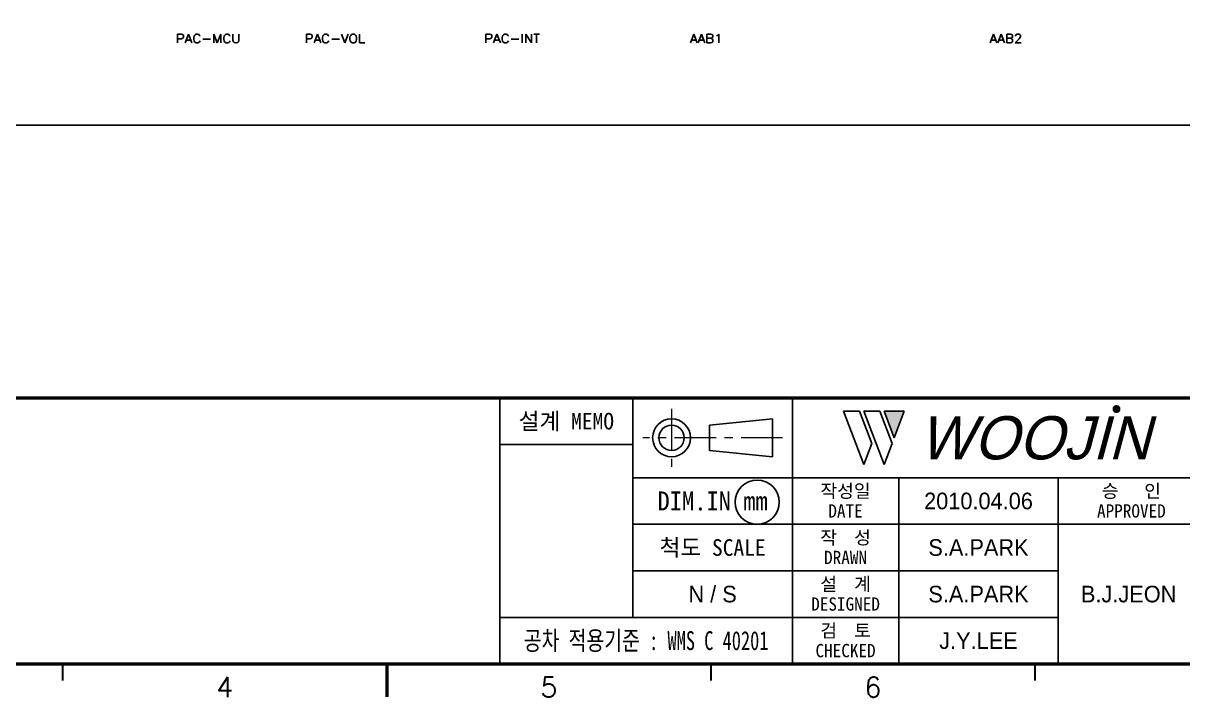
# Model space of a CAD drawing. Extents: x 295 to 953, y 10 to 290.
# Drawn here: x 632.3 to 806.7, y 9.8 to 111.3 of the extents above; entities that cross this region are included whole.
import ezdxf
from ezdxf.enums import TextEntityAlignment as Align

# ---------------------------------------------------------------- set-up
doc = ezdxf.new("R2010")
doc.units = 0
doc.header["$LTSCALE"] = 5
doc.header["$MEASUREMENT"] = 0
doc.linetypes.add('CENTER', pattern=[2, 1.25, -0.25, 0.25, -0.25])
doc.layers.get('0').update_dxf_attribs({"linetype": 'CONTINUOUS', "lineweight": 25})
doc.layers.add('2', color=2, linetype='CENTER', lineweight=13)
for name, color, linetype in [('DV-ABPB-A4_TSK', 9, 'CONTINUOUS'), ('SHEET', 3, 'CONTINUOUS'), ('문자', 4, 'CONTINUOUS'), ('테두리', 3, 'CONTINUOUS')]:
    doc.layers.add(name, color=color, linetype=linetype)
doc.styles.add('MARK', font='ARLRDBD.TTF')
doc.styles.get("Standard").update_dxf_attribs({"font": 'simplex.shx'})
doc.styles.add('굴림', font='')
doc.styles.add('굴림체', font='')
doc.styles.get('굴림').set_extended_font_data('Gulim')
doc.styles.get('굴림체').set_extended_font_data('GulimChe')

# ---------------------------------------------------------------- blocks, each defined once
blk = doc.blocks.new('B')
at = {"layer": '문자'}
blk.add_hatch(color=256, dxfattribs=at).paths.add_polyline_path([(13.79, 10), (15.31, 6), (16.84, 10)])
at = {"color": 4, "const_width": 0.6}
blk.add_lwpolyline([(48.46, 10.32, 1), (49.06, 10.32, 1)], format="xyb", close=True, dxfattribs=at)
at = {"layer": '문자'}
for p, q in [((10.73, 2), (7.68, 10)), ((7.68, 10), (10.09, 10)), ((11.94, 5.16), (10.09, 10)), ((10.73, 10), (13.15, 10)), ((13.79, 2), (10.73, 10)), ((14.99, 5.16), (13.15, 10)), ((13.79, 10), (16.84, 10)), ((15.31, 6), (13.79, 10)), ((16.84, 10), (15.31, 6)), ((11.94, 5.16), (10.73, 2)), ((14.99, 5.16), (13.79, 2))]:
    blk.add_line(p, q, dxfattribs=at)
at = {"layer": '문자', "style": 'MARK', "oblique": 15}
blk.add_text('WOOJIN', height=6.5, dxfattribs=at).set_placement((36.4, 6), align=Align.MIDDLE_CENTER)
blk = doc.blocks.new('C')
at = {"layer": '2'}
for p, q in [((252.83, 53.35), (252.83, 44.65)), ((269.53, 49), (248.48, 49))]:
    blk.add_line(p, q, dxfattribs=at)
at = {"layer": 'SHEET'}
for p, q in [((227, 55), (227, 15)), ((247, 55), (247, 22)), ((271, 55), (271, 15)), ((271, 55), (271, 15)), ((247, 48), (227, 48)), ((333, 43), (247, 43)), ((287, 43), (287, 15)), ((311, 43), (311, 15)), ((333, 36), (247, 36)), ((311, 29), (247, 29)), ((311, 22), (227, 22))]:
    blk.add_line(p, q, dxfattribs=at)
at = {"layer": 'SHEET', "color": 4}
for p, q in [((258.53, 50.9), (268.03, 51.85)), ((258.53, 50.9), (258.53, 47.1)), ((268.03, 51.85), (268.03, 46.15)), ((258.53, 47.1), (268.03, 46.15))]:
    blk.add_line(p, q, dxfattribs=at)
for radius in [2.85, 1.9]:
    blk.add_circle((252.83, 49), radius, dxfattribs=at)
at = {"layer": 'SHEET'}
blk.add_circle((265.7, 39.32), 3.32, dxfattribs=at)
at = {"layer": '테두리'}
for points, const_width in [([(15, 285), (15, 15), (405, 15), (405, 285), (15, 285)], 0.5), ([(15, 55), (405, 55)], 0.5), ([(161.25, 12.5), (161.25, 15)], 0.3), ([(210, 10), (210, 15)], 0.5), ([(258.75, 12.5), (258.75, 15)], 0.3), ([(307.5, 12.5), (307.5, 15)], 0.3)]:
    blk.add_lwpolyline(points, dxfattribs=dict(at, const_width=const_width))
blk.add_blockref('B', (271, 43))
at = {"layer": '문자', "style": '굴림체'}
for s, height, p in [('설계 MEMO', 2.5, (237, 51.5)), ('작성일', 2, (279, 41)), ('승   인', 2, (322, 41)), ('DIM.IN mm', 2.85, (259, 39.5)), ('DATE', 2, (279, 38)), ('APPROVED', 2, (322, 38)), ('작  성', 2, (279, 34)), ('척도 SCALE', 2.5, (259, 32.5)), ('DRAWN', 2, (279, 31)), ('설  계', 2, (279, 27)), ('DESIGNED', 2, (279, 24)), ('검  토', 2, (279, 20)), ('CHECKED', 2, (279, 17))]:
    blk.add_text(s, height=height, dxfattribs=at).set_placement(p, align=Align.MIDDLE_CENTER)
at = {"layer": '문자', "style": '굴림체', "width": 0.75}
blk.add_text('공차 적용기준 : WMS C 40201', height=2.85, dxfattribs=at).set_placement((249, 18.5), align=Align.MIDDLE_CENTER)
at = {"layer": '문자'}
for s, p in [('4', (185.62, 11.5)), ('5', (234.38, 11.5)), ('6', (283.12, 11.5))]:
    blk.add_text(s, height=3, dxfattribs=at).set_placement(p, align=Align.MIDDLE)

msp = doc.modelspace()

# ---------------------------------------------------------------- linework, layer by layer
at = {"layer": 'DV-ABPB-A4_TSK'}
for p, q in [((656.08, 109.7), (655.5, 109.7)), ((655.5, 109.7), (655.5, 108.37)), ((655.5, 109), (656.08, 109)), ((656.27, 109.64), (656.08, 109.7)), ((656.08, 109), (656.27, 109.07)), ((656.33, 109.58), (656.27, 109.64)), ((656.27, 109.07), (656.33, 109.13)), ((656.39, 109.45), (656.33, 109.58)), ((656.33, 109.13), (656.39, 109.26)), ((656.39, 109.26), (656.39, 109.45)), ((657.16, 109.7), (656.65, 108.37)), ((656.84, 108.81), (657.47, 108.81)), ((657.66, 108.37), (657.16, 109.7)), ((657.98, 109.39), (657.92, 109.2)), ((657.92, 109.2), (657.92, 108.88)), ((657.92, 108.88), (657.98, 108.69)), ((658.04, 109.51), (657.98, 109.39)), ((657.98, 108.69), (658.04, 108.56)), ((658.17, 109.64), (658.04, 109.51)), ((658.04, 108.56), (658.17, 108.43)), ((658.3, 109.7), (658.17, 109.64)), ((658.17, 108.43), (658.3, 108.37)), ((658.55, 109.7), (658.3, 109.7)), ((658.3, 108.37), (658.55, 108.37)), ((658.68, 109.64), (658.55, 109.7)), ((658.55, 108.37), (658.68, 108.43)), ((658.81, 109.51), (658.68, 109.64)), ((658.68, 108.43), (658.81, 108.56)), ((658.87, 109.39), (658.81, 109.51)), ((658.81, 108.56), (658.87, 108.69)), ((659.31, 108.94), (660.46, 108.94)), ((661.47, 108.37), (660.97, 109.7)), ((660.97, 109.7), (660.97, 108.37)), ((661.98, 109.7), (661.47, 108.37)), ((661.98, 108.37), (661.98, 109.7)), ((662.49, 109.39), (662.43, 109.2)), ((662.43, 109.2), (662.43, 108.88)), ((662.43, 108.88), (662.49, 108.69)), ((662.55, 109.51), (662.49, 109.39)), ((662.49, 108.69), (662.55, 108.56)), ((662.68, 109.64), (662.55, 109.51)), ((662.55, 108.56), (662.68, 108.43)), ((662.81, 109.7), (662.68, 109.64)), ((662.68, 108.43), (662.81, 108.37)), ((663.06, 109.7), (662.81, 109.7)), ((662.81, 108.37), (663.06, 108.37)), ((663.19, 109.64), (663.06, 109.7)), ((663.06, 108.37), (663.19, 108.43)), ((663.32, 109.51), (663.19, 109.64)), ((663.19, 108.43), (663.32, 108.56)), ((663.38, 109.39), (663.32, 109.51)), ((663.32, 108.56), (663.38, 108.69)), ((663.82, 109.7), (663.82, 108.75)), ((663.82, 108.75), (663.89, 108.56)), ((663.89, 108.56), (664.01, 108.43)), ((664.01, 108.43), (664.2, 108.37)), ((664.2, 108.37), (664.33, 108.37)), ((664.33, 108.37), (664.52, 108.43)), ((664.52, 108.43), (664.65, 108.56)), ((664.65, 108.56), (664.71, 108.75)), ((664.71, 108.75), (664.71, 109.7)), ((675.44, 109.7), (674.87, 109.7)), ((674.87, 109.7), (674.87, 108.37)), ((674.87, 109), (675.44, 109)), ((675.63, 109.64), (675.44, 109.7)), ((675.44, 109), (675.63, 109.07)), ((675.7, 109.58), (675.63, 109.64)), ((675.63, 109.07), (675.7, 109.13)), ((675.76, 109.45), (675.7, 109.58)), ((675.7, 109.13), (675.76, 109.26)), ((675.76, 109.26), (675.76, 109.45)), ((676.52, 109.7), (676.02, 108.37)), ((676.21, 108.81), (676.84, 108.81)), ((677.03, 108.37), (676.52, 109.7)), ((677.35, 109.39), (677.29, 109.2)), ((677.29, 109.2), (677.29, 108.88)), ((677.29, 108.88), (677.35, 108.69)), ((677.41, 109.51), (677.35, 109.39)), ((677.35, 108.69), (677.41, 108.56)), ((677.54, 109.64), (677.41, 109.51)), ((677.41, 108.56), (677.54, 108.43)), ((677.67, 109.7), (677.54, 109.64)), ((677.54, 108.43), (677.67, 108.37)), ((677.92, 109.7), (677.67, 109.7)), ((677.67, 108.37), (677.92, 108.37)), ((678.05, 109.64), (677.92, 109.7)), ((677.92, 108.37), (678.05, 108.43)), ((678.17, 109.51), (678.05, 109.64)), ((678.05, 108.43), (678.17, 108.56)), ((678.24, 109.39), (678.17, 109.51)), ((678.17, 108.56), (678.24, 108.69)), ((678.68, 108.94), (679.83, 108.94)), ((680.14, 109.7), (680.65, 108.37)), ((680.65, 108.37), (681.16, 109.7)), ((681.48, 109.39), (681.41, 109.2)), ((681.41, 109.2), (681.41, 108.88)), ((681.41, 108.88), (681.48, 108.69)), ((681.54, 109.51), (681.48, 109.39)), ((681.48, 108.69), (681.54, 108.56)), ((681.67, 109.64), (681.54, 109.51)), ((681.54, 108.56), (681.67, 108.43)), ((681.79, 109.7), (681.67, 109.64)), ((681.67, 108.43), (681.79, 108.37)), ((682.05, 109.7), (681.79, 109.7)), ((681.79, 108.37), (682.05, 108.37)), ((682.17, 109.64), (682.05, 109.7)), ((682.05, 108.37), (682.17, 108.43)), ((682.3, 109.51), (682.17, 109.64)), ((682.17, 108.43), (682.3, 108.56)), ((682.37, 109.39), (682.3, 109.51)), ((682.3, 108.56), (682.37, 108.69)), ((682.43, 109.2), (682.37, 109.39)), ((682.37, 108.69), (682.43, 108.88)), ((682.43, 108.88), (682.43, 109.2)), ((682.87, 109.7), (682.87, 108.37)), ((682.87, 108.37), (683.64, 108.37)), ((702.46, 109.7), (701.89, 109.7)), ((701.89, 109.7), (701.89, 108.37)), ((701.89, 109), (702.46, 109)), ((702.65, 109.64), (702.46, 109.7)), ((702.46, 109), (702.65, 109.07)), ((702.72, 109.58), (702.65, 109.64)), ((702.65, 109.07), (702.72, 109.13)), ((702.78, 109.45), (702.72, 109.58)), ((702.72, 109.13), (702.78, 109.26)), ((702.78, 109.26), (702.78, 109.45)), ((703.54, 109.7), (703.04, 108.37)), ((703.23, 108.81), (703.86, 108.81)), ((704.05, 108.37), (703.54, 109.7)), ((704.37, 109.39), (704.31, 109.2)), ((704.31, 109.2), (704.31, 108.88)), ((704.31, 108.88), (704.37, 108.69)), ((704.43, 109.51), (704.37, 109.39)), ((704.37, 108.69), (704.43, 108.56)), ((704.56, 109.64), (704.43, 109.51)), ((704.43, 108.56), (704.56, 108.43)), ((704.69, 109.7), (704.56, 109.64)), ((704.56, 108.43), (704.69, 108.37)), ((704.94, 109.7), (704.69, 109.7)), ((704.69, 108.37), (704.94, 108.37)), ((705.07, 109.64), (704.94, 109.7)), ((704.94, 108.37), (705.07, 108.43)), ((705.19, 109.51), (705.07, 109.64)), ((705.07, 108.43), (705.19, 108.56)), ((705.26, 109.39), (705.19, 109.51)), ((705.19, 108.56), (705.26, 108.69)), ((705.7, 108.94), (706.85, 108.94)), ((707.35, 109.7), (707.35, 108.37)), ((708.75, 108.37), (707.86, 109.7)), ((707.86, 109.7), (707.86, 108.37)), ((708.75, 109.7), (708.75, 108.37)), ((709.07, 109.7), (709.96, 109.7)), ((709.51, 109.7), (709.51, 108.37)), ((733.17, 109.7), (732.66, 108.37)), ((732.85, 108.81), (733.48, 108.81)), ((733.67, 108.37), (733.17, 109.7)), ((734.31, 109.7), (733.8, 108.37)), ((733.99, 108.81), (734.63, 108.81)), ((734.82, 108.37), (734.31, 109.7)), ((735.13, 109.7), (735.13, 108.37)), ((735.71, 109.7), (735.13, 109.7)), ((735.13, 109.07), (735.71, 109.07)), ((735.13, 108.37), (735.71, 108.37)), ((735.9, 109.64), (735.71, 109.7)), ((735.71, 109.07), (735.9, 109.13)), ((735.9, 109), (735.71, 109.07)), ((735.71, 108.37), (735.9, 108.43)), ((735.96, 109.58), (735.9, 109.64)), ((735.9, 109.13), (735.96, 109.2)), ((735.96, 108.94), (735.9, 109)), ((735.9, 108.43), (735.96, 108.5)), ((736.02, 109.45), (735.96, 109.58)), ((735.96, 109.2), (736.02, 109.32)), ((736.02, 108.81), (735.96, 108.94)), ((735.96, 108.5), (736.02, 108.62)), ((736.02, 109.32), (736.02, 109.45)), ((736.02, 108.62), (736.02, 108.81)), ((736.59, 109.45), (736.72, 109.51)), ((736.72, 109.51), (736.91, 109.7)), ((736.91, 109.7), (736.91, 108.37)), ((778.25, 109.7), (777.74, 108.37)), ((777.93, 108.81), (778.57, 108.81)), ((778.76, 108.37), (778.25, 109.7)), ((779.39, 109.7), (778.89, 108.37)), ((779.08, 108.81), (779.71, 108.81)), ((779.9, 108.37), (779.39, 109.7)), ((780.22, 109.7), (780.22, 108.37)), ((780.79, 109.7), (780.22, 109.7)), ((780.22, 109.07), (780.79, 109.07)), ((780.22, 108.37), (780.79, 108.37)), ((780.98, 109.64), (780.79, 109.7)), ((780.79, 109.07), (780.98, 109.13)), ((780.98, 109), (780.79, 109.07)), ((780.79, 108.37), (780.98, 108.43)), ((781.04, 109.58), (780.98, 109.64)), ((780.98, 109.13), (781.04, 109.2)), ((781.04, 108.94), (780.98, 109)), ((780.98, 108.43), (781.04, 108.5)), ((781.11, 109.45), (781.04, 109.58)), ((781.04, 109.2), (781.11, 109.32)), ((781.11, 108.81), (781.04, 108.94)), ((781.04, 108.5), (781.11, 108.62)), ((781.11, 109.32), (781.11, 109.45)), ((781.11, 108.62), (781.11, 108.81)), ((782.12, 109), (781.49, 108.37)), ((781.49, 108.37), (782.38, 108.37)), ((781.55, 109.45), (781.62, 109.58)), ((781.55, 109.39), (781.55, 109.45)), ((781.62, 109.58), (781.68, 109.64)), ((781.68, 109.64), (781.81, 109.7)), ((781.81, 109.7), (782.06, 109.7)), ((782.06, 109.7), (782.19, 109.64)), ((782.25, 109.2), (782.12, 109)), ((782.19, 109.64), (782.25, 109.58)), ((782.25, 109.58), (782.31, 109.45)), ((782.31, 109.32), (782.25, 109.2)), ((782.31, 109.45), (782.31, 109.32)), ((501.48, 96), (871.62, 96))]:
    msp.add_line(p, q, dxfattribs=at)

# ---------------------------------------------------------------- block references
msp.add_blockref('C', (476.98, 0))

# ---------------------------------------------------------------- texts
at = {"color": 4, "style": '굴림'}
for s, p in [('2010.04.06', (775.98, 39.5)), ('S.A.PARK', (775.98, 32.5)), ('S.A.PARK', (775.98, 25.5)), ('B.J.JEON', (798.57, 25.5)), ('J.Y.LEE', (775.98, 18.5))]:
    msp.add_text(s, height=2.5, dxfattribs=at).set_placement(p, align=Align.MIDDLE_CENTER)
at = {"layer": '문자', "style": '굴림'}
msp.add_text('N / S', height=2.5, dxfattribs=at).set_placement((735.98, 25.5), align=Align.MIDDLE_CENTER)

doc.saveas('drawing.dxf')
